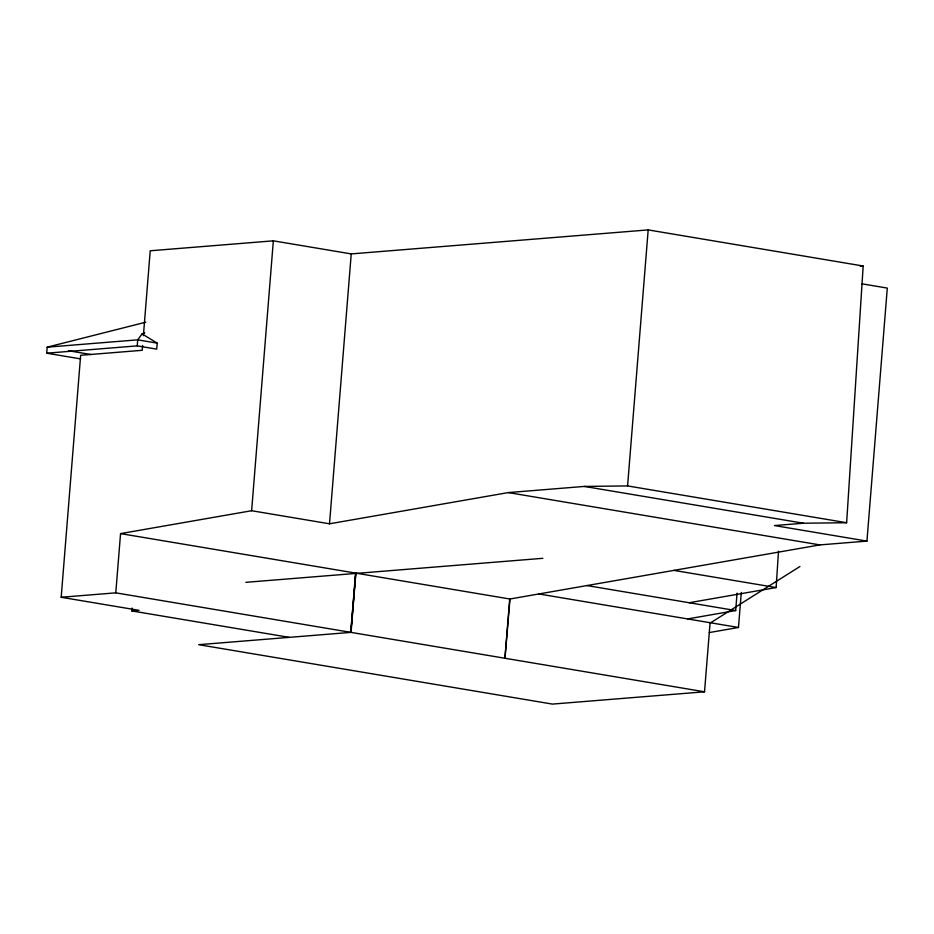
<?xml version="1.0" encoding="UTF-8"?>
<svg xmlns="http://www.w3.org/2000/svg" width="934" height="934" viewBox="0 0 934 934"><rect width="100%" height="100%" fill="white"/><g stroke="black" fill="none" stroke-linecap="round" stroke-linejoin="round"><path stroke-width="1.4" d="M861.743 283.796L887.3 288.092L866.939 541.101L774.449 525.562L803.427 523.227L846.636 522.725L863.179 266.015L648.184 229.904L351.231 253.908L273.347 240.832L150.222 250.779L143.392 335.656M689.164 602.734L776.131 587.556L778.501 551.212M80.686 358.901L46.7 353.192L47.19 347.168L145.821 322.183M132.068 608.034L131.834 610.929L139.073 610.346L61.189 597.258L80.651 355.282L142.213 350.308L142.61 345.487M61.189 597.258L115.781 592.845L120.556 533.606L251.631 510.723L329.515 523.799L508.318 492.58L584.369 486.427L627.578 485.925L846.636 522.725M46.7 353.192L137.228 345.872L137.718 339.848L142.061 333.893L144.77 332.889M142.061 333.893L157.192 343.117L156.702 349.141L137.228 345.872M251.631 510.723L273.347 240.832M329.515 523.799L351.231 253.908M710.109 622.429L704.528 691.802L552.426 704.096L198.697 644.682L350.787 632.388L355.562 573.102M351.067 632.365L355.831 573.126L350.787 632.388M538.895 593.966L738.479 627.473L741.292 592.46M627.578 485.925L648.184 229.904M687.622 618.927L735.665 610.544L737.066 593.172M710.389 622.943L799.936 566.506M866.939 541.101L819.865 544.907L509.707 599.044L504.944 658.283L509.987 599.021L120.556 533.606M709.291 632.563L738.479 627.473M860.284 266.248L863.179 266.015M47.19 347.168L137.718 339.848L157.192 343.117M245.875 582.326L542.817 558.31M68.427 350.729L91.088 354.535M584.369 486.427L803.427 523.227M508.318 492.58L819.865 544.907M673.904 570.382L776.131 587.556M586.937 585.56L735.665 610.544M115.781 592.845L704.528 691.802M131.834 610.929L289.225 637.362"/></g></svg>
